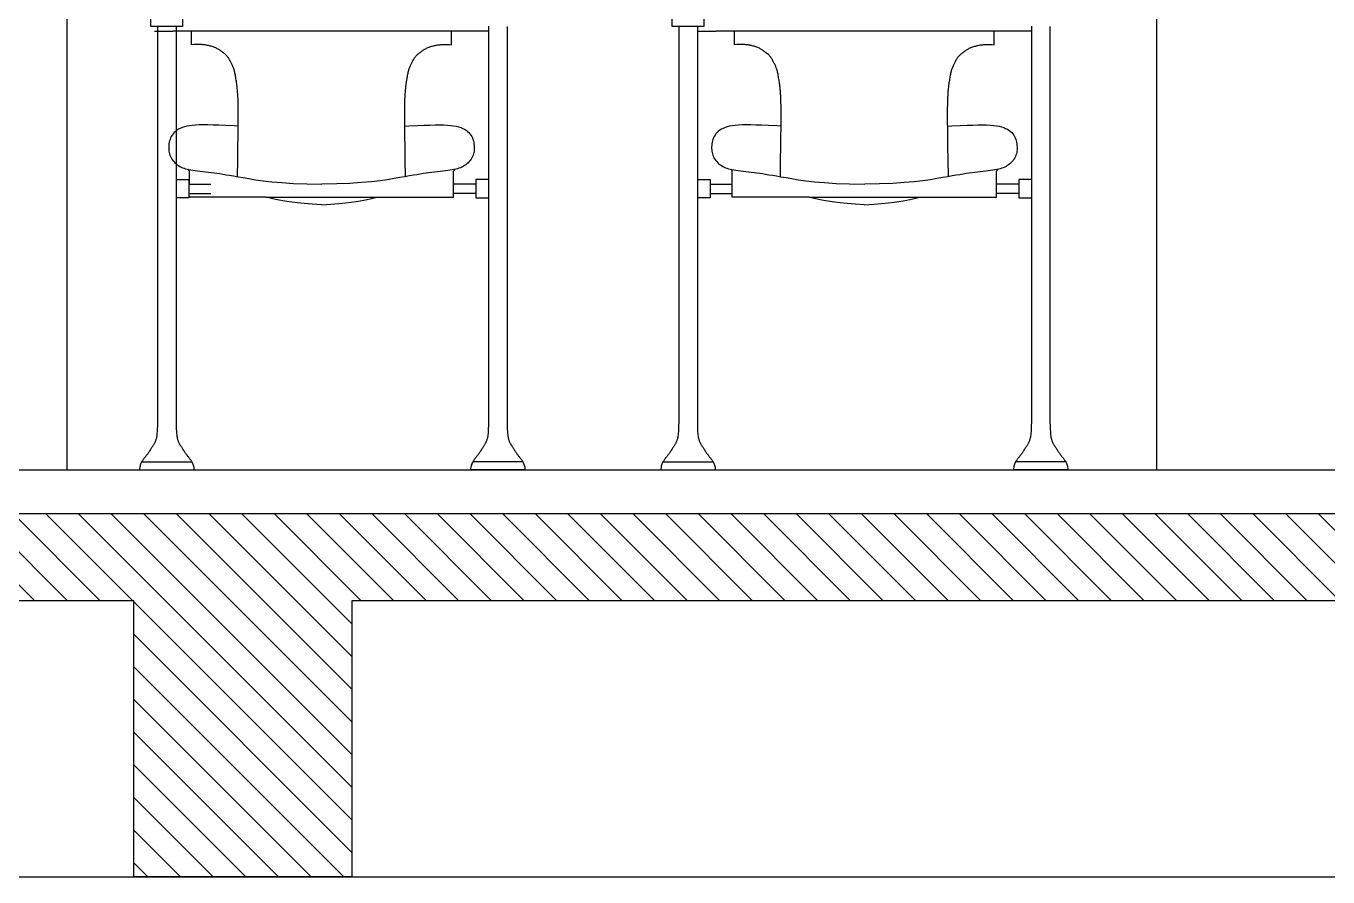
# Model space of a CAD drawing. Header units: millimetres. Extents: x 2056 to 4470, y 1400 to 3101.
# Drawn here: x 2188.383 to 2190.174, y 1445.759 to 1446.929 of the extents above; entities that cross this region are included whole.
import ezdxf

# ---------------------------------------------------------------- set-up
doc = ezdxf.new("R2010")
doc.units = ezdxf.units.MM
for name, color, linetype in [('A-PLAN-1', 5, 'Continuous'), ('A-PLAN-2', 4, 'Continuous'), ('A-PLAN-3', 3, 'Continuous'), ('A-PLAN-5', 1, 'Continuous'), ('A-PLAN-6', 9, 'Continuous')]:
    doc.layers.add(name, color=color, linetype=linetype)

# ---------------------------------------------------------------- blocks, each defined once
blk = doc.blocks.new('ESCRITORIO CONSULTORIO')
for p, q in [((0.1205, 0.6036, 3.0108), (0.1458, 0.6036, 3.0108)), ((0.5801, 0.6036, 3.0108), (0.1458, 0.6036, 3.0108)), ((0.8676, 0.6036, 3.0108), (0.8929, 0.6036, 3.0108)), ((1.3273, 0.6036, 3.0108), (0.8929, 0.6036, 3.0108)), ((0.1676, 0.3931, 3.0108), (0.1982, 0.393, 3.0108)), ((0.1676, 0.3802, 3.0108), (0.1981, 0.3801, 3.0108)), ((0.5627, 0.3931, 3.0108), (0.5321, 0.393, 3.0108)), ((0.5627, 0.3802, 3.0108), (0.5322, 0.3801, 3.0108)), ((0.885, 0.3931, 3.0108), (0.9156, 0.393, 3.0108)), ((0.885, 0.3802, 3.0108), (0.9156, 0.3801, 3.0108)), ((1.3099, 0.3931, 3.0108), (1.2793, 0.393, 3.0108)), ((1.3099, 0.3802, 3.0108), (1.2793, 0.3801, 3.0108)), ((0.0999, 0, 3.0108), (0.1748, 0, 3.0108)), ((0.1029, 0.0109, 3.0108), (0.1718, 0.0109, 3.0108)), ((0.6304, 0, 3.0108), (0.5555, 0, 3.0108)), ((0.6274, 0.0109, 3.0108), (0.5585, 0.0109, 3.0108)), ((0.8173, 0, 3.0108), (0.8923, 0, 3.0108)), ((0.8203, 0.0109, 3.0108), (0.8893, 0.0109, 3.0108)), ((1.3776, 0, 3.0108), (1.3026, 0, 3.0108)), ((1.3746, 0.0109, 3.0108), (1.3056, 0.0109, 3.0108))]:
    blk.add_line(p, q)
for points in [[(0.1644, 0.6722), (0, 0.6722), (0, 0), (1.4999, 0), (1.4999, 0.6722), (1.2846, 0.6722)], [(0.1592, 0.61), (0.1152, 0.61), (0.1152, 0.6558), (0.1592, 0.6558), (0.1592, 0.61), (0.1372, 0.61)], [(0.8766, 0.61), (0.8327, 0.61), (0.8327, 0.6558), (0.8766, 0.6558), (0.8766, 0.61), (0.8546, 0.61)], [(0.1245, 0.61), (0.1245, 0.0654)], [(0.1502, 0.61), (0.1502, 0.0654)], [(0.5801, 0.6103), (0.5801, 0.0654)], [(0.6058, 0.61), (0.6058, 0.0654)], [(0.842, 0.61), (0.842, 0.0654)], [(0.8676, 0.61), (0.8676, 0.0654)], [(1.3273, 0.6103), (1.3273, 0.0654)], [(1.3529, 0.61), (1.3529, 0.0654)], [(0.1715, 0.5848), (0.1715, 0.6036)], [(0.5291, 0.5848), (0.5291, 0.6036)], [(0.9186, 0.5848), (0.9186, 0.6036)], [(1.2763, 0.5848), (1.2763, 0.6036)], [(0.2346, 0.4032), (0.235, 0.4265), (0.2353, 0.4449), (0.2355, 0.4591), (0.2356, 0.4699), (0.2357, 0.4779), (0.2358, 0.4837), (0.2358, 0.4881), (0.2358, 0.4917), (0.2358, 0.4951), (0.2357, 0.4984), (0.2356, 0.5015), (0.2356, 0.5046), (0.2355, 0.5074), (0.2354, 0.5102), (0.2353, 0.5127), (0.2351, 0.5151), (0.235, 0.5172), (0.2349, 0.5192), (0.2347, 0.5211), (0.2346, 0.5229), (0.2344, 0.5245), (0.2342, 0.5262), (0.2341, 0.5278), (0.2339, 0.5294), (0.2336, 0.5311), (0.2334, 0.5328), (0.2331, 0.5345), (0.2329, 0.5362), (0.2326, 0.5379), (0.2323, 0.5396), (0.232, 0.5412), (0.2318, 0.5428), (0.2315, 0.5443), (0.2312, 0.5457), (0.2309, 0.547), (0.2305, 0.5483), (0.2302, 0.5496), (0.2299, 0.5507), (0.2295, 0.5519), (0.2291, 0.553), (0.2287, 0.554), (0.2283, 0.555), (0.2278, 0.556), (0.2274, 0.557), (0.2269, 0.558), (0.2264, 0.5589), (0.2259, 0.5599), (0.2254, 0.5608), (0.2249, 0.5618), (0.2244, 0.5628), (0.2238, 0.5638), (0.2233, 0.5648), (0.2227, 0.5658), (0.2221, 0.5668), (0.2214, 0.5677), (0.2207, 0.5686), (0.2199, 0.5695), (0.219, 0.5704), (0.2181, 0.5712), (0.2172, 0.572), (0.2163, 0.5728), (0.2153, 0.5735), (0.2144, 0.5742), (0.2135, 0.5749), (0.2125, 0.5756), (0.2116, 0.5763), (0.2107, 0.5769), (0.2098, 0.5775), (0.2089, 0.5781), (0.2079, 0.5787), (0.2069, 0.5792), (0.2059, 0.5798), (0.2047, 0.5803), (0.2035, 0.5808), (0.2023, 0.5813), (0.201, 0.5817), (0.1998, 0.5822), (0.1985, 0.5826), (0.1972, 0.5829), (0.196, 0.5833), (0.1948, 0.5836), (0.1937, 0.5839), (0.1926, 0.5841), (0.1915, 0.5843), (0.1904, 0.5845), (0.1893, 0.5846), (0.1882, 0.5847), (0.1871, 0.5848), (0.1859, 0.5849), (0.1847, 0.585), (0.1832, 0.585), (0.1816, 0.585), (0.1797, 0.585), (0.1774, 0.585), (0.1747, 0.5849), (0.1715, 0.5848)], [(0.466, 0.4032), (0.4656, 0.4265), (0.4653, 0.4449), (0.4651, 0.4591), (0.465, 0.4699), (0.4649, 0.4779), (0.4648, 0.4837), (0.4648, 0.4881), (0.4648, 0.4917), (0.4648, 0.4951), (0.4649, 0.4984), (0.4649, 0.5015), (0.465, 0.5046), (0.4651, 0.5074), (0.4652, 0.5102), (0.4653, 0.5127), (0.4654, 0.5151), (0.4656, 0.5172), (0.4657, 0.5192), (0.4658, 0.5211), (0.466, 0.5229), (0.4662, 0.5245), (0.4663, 0.5262), (0.4665, 0.5278), (0.4667, 0.5294), (0.467, 0.5311), (0.4672, 0.5328), (0.4674, 0.5345), (0.4677, 0.5362), (0.468, 0.5379), (0.4683, 0.5396), (0.4685, 0.5412), (0.4688, 0.5428), (0.4691, 0.5443), (0.4694, 0.5457), (0.4697, 0.547), (0.4701, 0.5483), (0.4704, 0.5496), (0.4707, 0.5507), (0.4711, 0.5519), (0.4715, 0.553), (0.4719, 0.554), (0.4723, 0.555), (0.4728, 0.556), (0.4732, 0.557), (0.4737, 0.558), (0.4742, 0.5589), (0.4747, 0.5599), (0.4752, 0.5608), (0.4757, 0.5618), (0.4762, 0.5628), (0.4767, 0.5638), (0.4773, 0.5648), (0.4779, 0.5658), (0.4785, 0.5668), (0.4792, 0.5677), (0.4799, 0.5686), (0.4807, 0.5695), (0.4816, 0.5704), (0.4825, 0.5712), (0.4834, 0.572), (0.4843, 0.5728), (0.4853, 0.5735), (0.4862, 0.5742), (0.4871, 0.5749), (0.488, 0.5756), (0.4889, 0.5763), (0.4898, 0.5769), (0.4908, 0.5775), (0.4917, 0.5781), (0.4926, 0.5787), (0.4937, 0.5792), (0.4947, 0.5798), (0.4959, 0.5803), (0.4971, 0.5808), (0.4983, 0.5813), (0.4996, 0.5817), (0.5008, 0.5822), (0.5021, 0.5826), (0.5033, 0.5829), (0.5046, 0.5833), (0.5057, 0.5836), (0.5069, 0.5839), (0.508, 0.5841), (0.5091, 0.5843), (0.5102, 0.5845), (0.5113, 0.5846), (0.5124, 0.5847), (0.5135, 0.5848), (0.5147, 0.5849), (0.5159, 0.585), (0.5174, 0.585), (0.519, 0.585), (0.5209, 0.585), (0.5232, 0.585), (0.5259, 0.5849), (0.5291, 0.5848)], [(0.9818, 0.4032), (0.9821, 0.4265), (0.9824, 0.4449), (0.9826, 0.4591), (0.9828, 0.4699), (0.9829, 0.4779), (0.9829, 0.4837), (0.9829, 0.4881), (0.9829, 0.4917), (0.9829, 0.4951), (0.9829, 0.4984), (0.9828, 0.5015), (0.9827, 0.5046), (0.9826, 0.5074), (0.9825, 0.5102), (0.9824, 0.5127), (0.9823, 0.5151), (0.9822, 0.5172), (0.982, 0.5192), (0.9819, 0.5211), (0.9817, 0.5229), (0.9816, 0.5245), (0.9814, 0.5262), (0.9812, 0.5278), (0.981, 0.5294), (0.9808, 0.5311), (0.9805, 0.5328), (0.9803, 0.5345), (0.98, 0.5362), (0.9798, 0.5379), (0.9795, 0.5396), (0.9792, 0.5412), (0.9789, 0.5428), (0.9786, 0.5443), (0.9783, 0.5457), (0.978, 0.547), (0.9777, 0.5483), (0.9773, 0.5496), (0.977, 0.5507), (0.9766, 0.5519), (0.9762, 0.553), (0.9758, 0.554), (0.9754, 0.555), (0.975, 0.556), (0.9745, 0.557), (0.974, 0.558), (0.9735, 0.5589), (0.973, 0.5599), (0.9725, 0.5608), (0.972, 0.5618), (0.9715, 0.5628), (0.971, 0.5638), (0.9704, 0.5648), (0.9698, 0.5658), (0.9692, 0.5668), (0.9685, 0.5677), (0.9678, 0.5686), (0.967, 0.5695), (0.9662, 0.5704), (0.9653, 0.5712), (0.9643, 0.572), (0.9634, 0.5728), (0.9625, 0.5735), (0.9615, 0.5742), (0.9606, 0.5749), (0.9597, 0.5756), (0.9588, 0.5763), (0.9579, 0.5769), (0.957, 0.5775), (0.956, 0.5781), (0.9551, 0.5787), (0.9541, 0.5792), (0.953, 0.5798), (0.9519, 0.5803), (0.9507, 0.5808), (0.9494, 0.5813), (0.9482, 0.5817), (0.9469, 0.5822), (0.9456, 0.5826), (0.9444, 0.5829), (0.9432, 0.5833), (0.942, 0.5836), (0.9408, 0.5839), (0.9397, 0.5841), (0.9386, 0.5843), (0.9375, 0.5845), (0.9364, 0.5846), (0.9353, 0.5847), (0.9342, 0.5848), (0.933, 0.5849), (0.9318, 0.585), (0.9304, 0.585), (0.9287, 0.585), (0.9268, 0.585), (0.9245, 0.585), (0.9218, 0.5849), (0.9186, 0.5848)], [(1.2131, 0.4032), (1.2128, 0.4265), (1.2125, 0.4449), (1.2123, 0.4591), (1.2121, 0.4699), (1.212, 0.4779), (1.212, 0.4837), (1.2119, 0.4881), (1.2119, 0.4917), (1.212, 0.4951), (1.212, 0.4984), (1.2121, 0.5015), (1.2122, 0.5046), (1.2123, 0.5074), (1.2124, 0.5102), (1.2125, 0.5127), (1.2126, 0.5151), (1.2127, 0.5172), (1.2128, 0.5192), (1.213, 0.5211), (1.2131, 0.5229), (1.2133, 0.5245), (1.2135, 0.5262), (1.2137, 0.5278), (1.2139, 0.5294), (1.2141, 0.5311), (1.2143, 0.5328), (1.2146, 0.5345), (1.2149, 0.5362), (1.2151, 0.5379), (1.2154, 0.5396), (1.2157, 0.5412), (1.216, 0.5428), (1.2163, 0.5443), (1.2166, 0.5457), (1.2169, 0.547), (1.2172, 0.5483), (1.2175, 0.5496), (1.2179, 0.5507), (1.2182, 0.5519), (1.2186, 0.553), (1.219, 0.554), (1.2195, 0.555), (1.2199, 0.556), (1.2204, 0.557), (1.2209, 0.558), (1.2213, 0.5589), (1.2218, 0.5599), (1.2223, 0.5608), (1.2228, 0.5618), (1.2234, 0.5628), (1.2239, 0.5638), (1.2244, 0.5648), (1.225, 0.5658), (1.2257, 0.5668), (1.2263, 0.5677), (1.2271, 0.5686), (1.2279, 0.5695), (1.2287, 0.5704), (1.2296, 0.5712), (1.2305, 0.572), (1.2315, 0.5728), (1.2324, 0.5735), (1.2334, 0.5742), (1.2343, 0.5749), (1.2352, 0.5756), (1.2361, 0.5763), (1.237, 0.5769), (1.2379, 0.5775), (1.2388, 0.5781), (1.2398, 0.5787), (1.2408, 0.5792), (1.2419, 0.5798), (1.243, 0.5803), (1.2442, 0.5808), (1.2454, 0.5813), (1.2467, 0.5817), (1.248, 0.5822), (1.2492, 0.5826), (1.2505, 0.5829), (1.2517, 0.5833), (1.2529, 0.5836), (1.254, 0.5839), (1.2552, 0.5841), (1.2563, 0.5843), (1.2574, 0.5845), (1.2584, 0.5846), (1.2596, 0.5847), (1.2607, 0.5848), (1.2618, 0.5849), (1.2631, 0.585), (1.2645, 0.585), (1.2661, 0.585), (1.2681, 0.585), (1.2704, 0.585), (1.2731, 0.5849), (1.2763, 0.5848)], [(0.2357, 0.4728), (0.23, 0.473), (0.2183, 0.4736), (0.2089, 0.474), (0.201, 0.4742), (0.194, 0.4744), (0.1877, 0.4745), (0.1821, 0.4744), (0.177, 0.4741), (0.1725, 0.4738), (0.1685, 0.4733), (0.1648, 0.4726), (0.1616, 0.4718), (0.1586, 0.4708), (0.1559, 0.4697), (0.1534, 0.4685), (0.1512, 0.4671), (0.1493, 0.4656), (0.1476, 0.464), (0.146, 0.4623), (0.1447, 0.4605), (0.1436, 0.4586), (0.1427, 0.4566), (0.1419, 0.4546), (0.1413, 0.4525), (0.1408, 0.4505), (0.1404, 0.4484), (0.1402, 0.4463), (0.1401, 0.4442), (0.1401, 0.4422), (0.1402, 0.4402), (0.1403, 0.4383), (0.1407, 0.4363), (0.1411, 0.4345), (0.1417, 0.4326), (0.1425, 0.4308), (0.1434, 0.4291), (0.1445, 0.4273), (0.1457, 0.4257), (0.147, 0.424), (0.1485, 0.4225), (0.1501, 0.421), (0.1518, 0.4197), (0.1535, 0.4184), (0.1553, 0.4173), (0.1572, 0.4164), (0.1591, 0.4155), (0.1611, 0.4148), (0.1632, 0.4142), (0.1654, 0.4136), (0.1679, 0.4131), (0.1705, 0.4127), (0.1734, 0.4122), (0.1765, 0.4118), (0.1798, 0.4114), (0.1833, 0.4109), (0.187, 0.4105), (0.1908, 0.4101), (0.1946, 0.4096), (0.1985, 0.4091), (0.2024, 0.4086), (0.2062, 0.408), (0.2102, 0.4074), (0.2144, 0.4067), (0.2189, 0.406), (0.2238, 0.4051), (0.2293, 0.4042), (0.2355, 0.4031), (0.2424, 0.4019), (0.2503, 0.4005), (0.2594, 0.3991), (0.2698, 0.3976), (0.2818, 0.3963), (0.2957, 0.395), (0.3116, 0.394), (0.3299, 0.3933), (0.3507, 0.393)], [(0.4649, 0.4728), (0.4706, 0.473), (0.4823, 0.4736), (0.4917, 0.474), (0.4996, 0.4742), (0.5066, 0.4744), (0.5129, 0.4745), (0.5185, 0.4744), (0.5236, 0.4741), (0.5281, 0.4738), (0.5321, 0.4733), (0.5358, 0.4726), (0.539, 0.4718), (0.542, 0.4708), (0.5447, 0.4697), (0.5472, 0.4685), (0.5494, 0.4671), (0.5513, 0.4656), (0.553, 0.464), (0.5545, 0.4623), (0.5558, 0.4605), (0.557, 0.4586), (0.5579, 0.4566), (0.5587, 0.4546), (0.5593, 0.4525), (0.5598, 0.4505), (0.5601, 0.4484), (0.5604, 0.4463), (0.5605, 0.4442), (0.5605, 0.4422), (0.5604, 0.4402), (0.5602, 0.4383), (0.5599, 0.4363), (0.5595, 0.4345), (0.5589, 0.4326), (0.5581, 0.4308), (0.5572, 0.4291), (0.5561, 0.4273), (0.5549, 0.4257), (0.5535, 0.424), (0.5521, 0.4225), (0.5505, 0.421), (0.5488, 0.4197), (0.5471, 0.4184), (0.5453, 0.4173), (0.5434, 0.4164), (0.5415, 0.4155), (0.5395, 0.4148), (0.5374, 0.4142), (0.5351, 0.4136), (0.5327, 0.4131), (0.5301, 0.4127), (0.5272, 0.4122), (0.5241, 0.4118), (0.5208, 0.4114), (0.5173, 0.4109), (0.5136, 0.4105), (0.5098, 0.4101), (0.506, 0.4096), (0.5021, 0.4091), (0.4982, 0.4086), (0.4943, 0.408), (0.4904, 0.4074), (0.4862, 0.4067), (0.4817, 0.406), (0.4768, 0.4051), (0.4713, 0.4042), (0.4651, 0.4031), (0.4582, 0.4019), (0.4503, 0.4005), (0.4412, 0.3991), (0.4309, 0.3976), (0.4189, 0.3963), (0.4051, 0.395), (0.3893, 0.394), (0.3712, 0.3933), (0.3507, 0.393)], [(0.9828, 0.4728), (0.9772, 0.473), (0.9654, 0.4736), (0.956, 0.474), (0.9481, 0.4742), (0.9411, 0.4744), (0.9348, 0.4745), (0.9292, 0.4744), (0.9242, 0.4741), (0.9197, 0.4738), (0.9156, 0.4733), (0.912, 0.4726), (0.9087, 0.4718), (0.9057, 0.4708), (0.903, 0.4697), (0.9006, 0.4685), (0.8984, 0.4671), (0.8964, 0.4656), (0.8947, 0.464), (0.8932, 0.4623), (0.8919, 0.4605), (0.8908, 0.4586), (0.8898, 0.4566), (0.889, 0.4546), (0.8884, 0.4525), (0.8879, 0.4505), (0.8876, 0.4484), (0.8874, 0.4463), (0.8872, 0.4442), (0.8872, 0.4422), (0.8873, 0.4402), (0.8875, 0.4383), (0.8878, 0.4363), (0.8883, 0.4345), (0.8889, 0.4326), (0.8896, 0.4308), (0.8905, 0.4291), (0.8916, 0.4273), (0.8928, 0.4257), (0.8942, 0.424), (0.8957, 0.4225), (0.8973, 0.421), (0.8989, 0.4197), (0.9007, 0.4184), (0.9025, 0.4173), (0.9043, 0.4164), (0.9062, 0.4155), (0.9082, 0.4148), (0.9103, 0.4142), (0.9126, 0.4136), (0.915, 0.4131), (0.9177, 0.4127), (0.9205, 0.4122), (0.9236, 0.4118), (0.927, 0.4114), (0.9305, 0.4109), (0.9341, 0.4105), (0.9379, 0.4101), (0.9417, 0.4096), (0.9456, 0.4091), (0.9495, 0.4086), (0.9534, 0.408), (0.9574, 0.4074), (0.9615, 0.4067), (0.966, 0.406), (0.9709, 0.4051), (0.9764, 0.4042), (0.9826, 0.4031), (0.9896, 0.4019), (0.9975, 0.4005), (1.0065, 0.3991), (1.0169, 0.3976), (1.0289, 0.3963), (1.0428, 0.395), (1.0588, 0.394), (1.077, 0.3933), (1.0979, 0.393)], [(1.2121, 0.4728), (1.2177, 0.473), (1.2294, 0.4736), (1.2389, 0.474), (1.2468, 0.4742), (1.2538, 0.4744), (1.26, 0.4745), (1.2657, 0.4744), (1.2707, 0.4741), (1.2752, 0.4738), (1.2793, 0.4733), (1.2829, 0.4726), (1.2862, 0.4718), (1.2892, 0.4708), (1.2919, 0.4697), (1.2943, 0.4685), (1.2965, 0.4671), (1.2985, 0.4656), (1.3002, 0.464), (1.3017, 0.4623), (1.303, 0.4605), (1.3041, 0.4586), (1.3051, 0.4566), (1.3058, 0.4546), (1.3065, 0.4525), (1.3069, 0.4505), (1.3073, 0.4484), (1.3075, 0.4463), (1.3076, 0.4442), (1.3077, 0.4422), (1.3076, 0.4402), (1.3074, 0.4383), (1.3071, 0.4363), (1.3066, 0.4345), (1.306, 0.4326), (1.3053, 0.4308), (1.3044, 0.4291), (1.3033, 0.4273), (1.3021, 0.4257), (1.3007, 0.424), (1.2992, 0.4225), (1.2976, 0.421), (1.2959, 0.4197), (1.2942, 0.4184), (1.2924, 0.4173), (1.2906, 0.4164), (1.2887, 0.4155), (1.2867, 0.4148), (1.2845, 0.4142), (1.2823, 0.4136), (1.2799, 0.4131), (1.2772, 0.4127), (1.2744, 0.4122), (1.2712, 0.4118), (1.2679, 0.4114), (1.2644, 0.4109), (1.2608, 0.4105), (1.257, 0.4101), (1.2531, 0.4096), (1.2493, 0.4091), (1.2454, 0.4086), (1.2415, 0.408), (1.2375, 0.4074), (1.2334, 0.4067), (1.2289, 0.406), (1.2239, 0.4051), (1.2184, 0.4042), (1.2123, 0.4031), (1.2053, 0.4019), (1.1974, 0.4005), (1.1884, 0.3991), (1.178, 0.3976), (1.166, 0.3963), (1.1523, 0.395), (1.1364, 0.394), (1.1184, 0.3933), (1.0979, 0.393)], [(0.1686, 0.4108), (0.1682, 0.4113), (0.1678, 0.4119), (0.1674, 0.4125), (0.1672, 0.4129), (0.167, 0.4133)], [(0.532, 0.4108), (0.5324, 0.4113), (0.5328, 0.4119), (0.5331, 0.4125), (0.5334, 0.4129), (0.5336, 0.4133)], [(0.9157, 0.4108), (0.9153, 0.4113), (0.9149, 0.4119), (0.9146, 0.4125), (0.9143, 0.4129), (0.9141, 0.4133)], [(1.2792, 0.4108), (1.2796, 0.4113), (1.28, 0.4119), (1.2803, 0.4125), (1.2806, 0.4129), (1.2808, 0.4133)], [(0.1502, 0.3992), (0.1676, 0.3992), (0.1676, 0.3743), (0.1502, 0.3743)], [(0.2742, 0.3749), (0.1684, 0.3749), (0.1686, 0.4108)], [(0.2742, 0.3749), (0.5322, 0.3749), (0.532, 0.4108)], [(0.5801, 0.3992), (0.5627, 0.3992), (0.5627, 0.3743), (0.5801, 0.3743)], [(0.8676, 0.3992), (0.885, 0.3992), (0.885, 0.3743), (0.8676, 0.3743)], [(1.0214, 0.3749), (0.9155, 0.3749), (0.9157, 0.4108)], [(1.0214, 0.3749), (1.2793, 0.3749), (1.2792, 0.4108)], [(1.3273, 0.3992), (1.3099, 0.3992), (1.3099, 0.3743), (1.3273, 0.3743)], [(0.3503, 0.3645), (0.3375, 0.3654), (0.3265, 0.3662), (0.3172, 0.3671), (0.3093, 0.368), (0.3026, 0.3689), (0.2969, 0.3699), (0.292, 0.3708), (0.2875, 0.3717), (0.2834, 0.3726), (0.2795, 0.3736), (0.2759, 0.3745), (0.2742, 0.3749)], [(0.3503, 0.3645), (0.3631, 0.3654), (0.3741, 0.3662), (0.3834, 0.3671), (0.3913, 0.368), (0.3979, 0.3689), (0.4036, 0.3699), (0.4086, 0.3708), (0.413, 0.3717), (0.4172, 0.3726), (0.421, 0.3736), (0.4247, 0.3745), (0.4264, 0.3749)], [(1.0974, 0.3645), (1.0846, 0.3654), (1.0736, 0.3662), (1.0643, 0.3671), (1.0565, 0.368), (1.0498, 0.3689), (1.0441, 0.3699), (1.0391, 0.3708), (1.0347, 0.3717), (1.0306, 0.3726), (1.0267, 0.3736), (1.023, 0.3745), (1.0214, 0.3749)], [(1.0974, 0.3645), (1.1103, 0.3654), (1.1212, 0.3662), (1.1305, 0.3671), (1.1384, 0.368), (1.1451, 0.3689), (1.1508, 0.3699), (1.1557, 0.3708), (1.1602, 0.3717), (1.1643, 0.3726), (1.1682, 0.3736), (1.1718, 0.3745), (1.1735, 0.3749)], [(0.1245, 0.0654), (0.1244, 0.0603), (0.1243, 0.0562), (0.1241, 0.0528), (0.1239, 0.0501), (0.1237, 0.048), (0.1235, 0.0463), (0.1232, 0.0449), (0.123, 0.0437), (0.1227, 0.0426), (0.1224, 0.0416), (0.1221, 0.0406), (0.1218, 0.0397), (0.1215, 0.0388), (0.1212, 0.038), (0.1208, 0.0372), (0.1204, 0.0365), (0.12, 0.0358), (0.1196, 0.0351), (0.1192, 0.0344), (0.1187, 0.0337), (0.1182, 0.033), (0.1177, 0.0323), (0.1172, 0.0315), (0.1167, 0.0307), (0.1161, 0.0298), (0.1155, 0.0288), (0.1149, 0.0278), (0.1142, 0.0268), (0.1136, 0.0258), (0.113, 0.0248), (0.1123, 0.0238), (0.1117, 0.0229), (0.1111, 0.022), (0.1105, 0.0212), (0.1099, 0.0204), (0.1093, 0.0197), (0.1087, 0.019), (0.1082, 0.0183), (0.1076, 0.0176), (0.107, 0.017), (0.1065, 0.0163), (0.106, 0.0156), (0.1054, 0.0148), (0.1049, 0.0141), (0.1044, 0.0133), (0.1039, 0.0125), (0.1033, 0.0117), (0.1028, 0.0108), (0.1023, 0.0099), (0.1018, 0.0089), (0.1014, 0.0078), (0.1009, 0.0066), (0.1006, 0.0052), (0.1003, 0.0037), (0.1, 0.002), (0.0999, 0)], [(0.1502, 0.0654), (0.1503, 0.0603), (0.1504, 0.0562), (0.1506, 0.0528), (0.1508, 0.0501), (0.151, 0.048), (0.1513, 0.0463), (0.1515, 0.0449), (0.1518, 0.0437), (0.152, 0.0426), (0.1523, 0.0416), (0.1526, 0.0406), (0.1529, 0.0397), (0.1532, 0.0388), (0.1536, 0.038), (0.1539, 0.0372), (0.1543, 0.0365), (0.1547, 0.0358), (0.1551, 0.0351), (0.1555, 0.0344), (0.156, 0.0337), (0.1565, 0.033), (0.157, 0.0323), (0.1575, 0.0315), (0.1581, 0.0307), (0.1586, 0.0298), (0.1592, 0.0288), (0.1598, 0.0278), (0.1605, 0.0268), (0.1611, 0.0258), (0.1617, 0.0248), (0.1624, 0.0238), (0.163, 0.0229), (0.1636, 0.022), (0.1642, 0.0212), (0.1648, 0.0204), (0.1654, 0.0197), (0.166, 0.019), (0.1666, 0.0183), (0.1671, 0.0176), (0.1677, 0.017), (0.1682, 0.0163), (0.1688, 0.0156), (0.1693, 0.0148), (0.1698, 0.0141), (0.1703, 0.0133), (0.1709, 0.0125), (0.1714, 0.0117), (0.1719, 0.0108), (0.1724, 0.0099), (0.1729, 0.0089), (0.1733, 0.0078), (0.1738, 0.0066), (0.1741, 0.0052), (0.1745, 0.0037), (0.1747, 0.002), (0.1748, 0)], [(0.5801, 0.0654), (0.58, 0.0603), (0.5799, 0.0562), (0.5797, 0.0528), (0.5795, 0.0501), (0.5793, 0.048), (0.5791, 0.0463), (0.5788, 0.0449), (0.5786, 0.0437), (0.5783, 0.0426), (0.578, 0.0416), (0.5777, 0.0406), (0.5774, 0.0397), (0.5771, 0.0388), (0.5767, 0.038), (0.5764, 0.0372), (0.576, 0.0365), (0.5756, 0.0358), (0.5752, 0.0351), (0.5748, 0.0344), (0.5743, 0.0337), (0.5738, 0.033), (0.5733, 0.0323), (0.5728, 0.0315), (0.5723, 0.0307), (0.5717, 0.0298), (0.5711, 0.0288), (0.5705, 0.0278), (0.5698, 0.0268), (0.5692, 0.0258), (0.5686, 0.0248), (0.5679, 0.0238), (0.5673, 0.0229), (0.5667, 0.022), (0.5661, 0.0212), (0.5655, 0.0204), (0.5649, 0.0197), (0.5643, 0.019), (0.5637, 0.0183), (0.5632, 0.0176), (0.5626, 0.017), (0.5621, 0.0163), (0.5616, 0.0156), (0.561, 0.0148), (0.5605, 0.0141), (0.56, 0.0133), (0.5594, 0.0125), (0.5589, 0.0117), (0.5584, 0.0108), (0.5579, 0.0099), (0.5574, 0.0089), (0.557, 0.0078), (0.5565, 0.0066), (0.5562, 0.0052), (0.5558, 0.0037), (0.5556, 0.002), (0.5555, 0)], [(0.6058, 0.0654), (0.6059, 0.0603), (0.606, 0.0562), (0.6062, 0.0528), (0.6064, 0.0501), (0.6066, 0.048), (0.6068, 0.0463), (0.6071, 0.0449), (0.6073, 0.0437), (0.6076, 0.0426), (0.6079, 0.0416), (0.6082, 0.0406), (0.6085, 0.0397), (0.6088, 0.0388), (0.6092, 0.038), (0.6095, 0.0372), (0.6099, 0.0365), (0.6103, 0.0358), (0.6107, 0.0351), (0.6111, 0.0344), (0.6116, 0.0337), (0.6121, 0.033), (0.6126, 0.0323), (0.6131, 0.0315), (0.6136, 0.0307), (0.6142, 0.0298), (0.6148, 0.0288), (0.6154, 0.0278), (0.6161, 0.0268), (0.6167, 0.0258), (0.6173, 0.0248), (0.618, 0.0238), (0.6186, 0.0229), (0.6192, 0.022), (0.6198, 0.0212), (0.6204, 0.0204), (0.621, 0.0197), (0.6216, 0.019), (0.6222, 0.0183), (0.6227, 0.0176), (0.6233, 0.017), (0.6238, 0.0163), (0.6243, 0.0156), (0.6249, 0.0148), (0.6254, 0.0141), (0.6259, 0.0133), (0.6265, 0.0125), (0.627, 0.0117), (0.6275, 0.0108), (0.628, 0.0099), (0.6285, 0.0089), (0.6289, 0.0078), (0.6294, 0.0066), (0.6297, 0.0052), (0.6301, 0.0037), (0.6303, 0.002), (0.6304, 0)], [(0.842, 0.0654), (0.8418, 0.0603), (0.8417, 0.0562), (0.8415, 0.0528), (0.8413, 0.0501), (0.8411, 0.048), (0.8409, 0.0463), (0.8406, 0.0449), (0.8404, 0.0437), (0.8401, 0.0426), (0.8398, 0.0416), (0.8395, 0.0406), (0.8392, 0.0397), (0.8389, 0.0388), (0.8386, 0.038), (0.8382, 0.0372), (0.8378, 0.0365), (0.8375, 0.0358), (0.837, 0.0351), (0.8366, 0.0344), (0.8361, 0.0337), (0.8357, 0.033), (0.8352, 0.0323), (0.8346, 0.0315), (0.8341, 0.0307), (0.8335, 0.0298), (0.8329, 0.0288), (0.8323, 0.0278), (0.8317, 0.0268), (0.831, 0.0258), (0.8304, 0.0248), (0.8298, 0.0238), (0.8291, 0.0229), (0.8285, 0.022), (0.8279, 0.0212), (0.8273, 0.0204), (0.8267, 0.0197), (0.8261, 0.019), (0.8256, 0.0183), (0.825, 0.0176), (0.8245, 0.017), (0.8239, 0.0163), (0.8234, 0.0156), (0.8228, 0.0148), (0.8223, 0.0141), (0.8218, 0.0133), (0.8213, 0.0125), (0.8208, 0.0117), (0.8203, 0.0108), (0.8197, 0.0099), (0.8193, 0.0089), (0.8188, 0.0078), (0.8184, 0.0066), (0.818, 0.0052), (0.8177, 0.0037), (0.8174, 0.002), (0.8173, 0)], [(0.8676, 0.0654), (0.8677, 0.0603), (0.8679, 0.0562), (0.868, 0.0528), (0.8682, 0.0501), (0.8684, 0.048), (0.8687, 0.0463), (0.8689, 0.0449), (0.8692, 0.0437), (0.8694, 0.0426), (0.8697, 0.0416), (0.87, 0.0406), (0.8703, 0.0397), (0.8706, 0.0388), (0.871, 0.038), (0.8713, 0.0372), (0.8717, 0.0365), (0.8721, 0.0358), (0.8725, 0.0351), (0.873, 0.0344), (0.8734, 0.0337), (0.8739, 0.033), (0.8744, 0.0323), (0.8749, 0.0315), (0.8755, 0.0307), (0.8761, 0.0298), (0.8767, 0.0288), (0.8773, 0.0278), (0.8779, 0.0268), (0.8785, 0.0258), (0.8792, 0.0248), (0.8798, 0.0238), (0.8804, 0.0229), (0.8811, 0.022), (0.8817, 0.0212), (0.8823, 0.0204), (0.8828, 0.0197), (0.8834, 0.019), (0.884, 0.0183), (0.8845, 0.0176), (0.8851, 0.017), (0.8856, 0.0163), (0.8862, 0.0156), (0.8867, 0.0148), (0.8872, 0.0141), (0.8878, 0.0133), (0.8883, 0.0125), (0.8888, 0.0117), (0.8893, 0.0108), (0.8898, 0.0099), (0.8903, 0.0089), (0.8908, 0.0078), (0.8912, 0.0066), (0.8916, 0.0052), (0.8919, 0.0037), (0.8921, 0.002), (0.8923, 0)], [(1.3273, 0.0654), (1.3271, 0.0603), (1.327, 0.0562), (1.3268, 0.0528), (1.3266, 0.0501), (1.3264, 0.048), (1.3262, 0.0463), (1.326, 0.0449), (1.3257, 0.0437), (1.3254, 0.0426), (1.3251, 0.0416), (1.3249, 0.0406), (1.3246, 0.0397), (1.3242, 0.0388), (1.3239, 0.038), (1.3235, 0.0372), (1.3232, 0.0365), (1.3228, 0.0358), (1.3224, 0.0351), (1.3219, 0.0344), (1.3215, 0.0337), (1.321, 0.033), (1.3205, 0.0323), (1.32, 0.0315), (1.3194, 0.0307), (1.3188, 0.0298), (1.3182, 0.0288), (1.3176, 0.0278), (1.317, 0.0268), (1.3163, 0.0258), (1.3157, 0.0248), (1.3151, 0.0238), (1.3144, 0.0229), (1.3138, 0.022), (1.3132, 0.0212), (1.3126, 0.0204), (1.312, 0.0197), (1.3115, 0.019), (1.3109, 0.0183), (1.3103, 0.0176), (1.3098, 0.017), (1.3092, 0.0163), (1.3087, 0.0156), (1.3082, 0.0148), (1.3076, 0.0141), (1.3071, 0.0133), (1.3066, 0.0125), (1.3061, 0.0117), (1.3056, 0.0108), (1.3051, 0.0099), (1.3046, 0.0089), (1.3041, 0.0078), (1.3037, 0.0066), (1.3033, 0.0052), (1.303, 0.0037), (1.3028, 0.002), (1.3026, 0)], [(1.3529, 0.0654), (1.353, 0.0603), (1.3532, 0.0562), (1.3534, 0.0528), (1.3535, 0.0501), (1.3538, 0.048), (1.354, 0.0463), (1.3542, 0.0449), (1.3545, 0.0437), (1.3548, 0.0426), (1.355, 0.0416), (1.3553, 0.0406), (1.3556, 0.0397), (1.356, 0.0388), (1.3563, 0.038), (1.3567, 0.0372), (1.357, 0.0365), (1.3574, 0.0358), (1.3578, 0.0351), (1.3583, 0.0344), (1.3587, 0.0337), (1.3592, 0.033), (1.3597, 0.0323), (1.3602, 0.0315), (1.3608, 0.0307), (1.3614, 0.0298), (1.362, 0.0288), (1.3626, 0.0278), (1.3632, 0.0268), (1.3638, 0.0258), (1.3645, 0.0248), (1.3651, 0.0238), (1.3658, 0.0229), (1.3664, 0.022), (1.367, 0.0212), (1.3676, 0.0204), (1.3682, 0.0197), (1.3687, 0.019), (1.3693, 0.0183), (1.3699, 0.0176), (1.3704, 0.017), (1.371, 0.0163), (1.3715, 0.0156), (1.372, 0.0148), (1.3726, 0.0141), (1.3731, 0.0133), (1.3736, 0.0125), (1.3741, 0.0117), (1.3746, 0.0108), (1.3751, 0.0099), (1.3756, 0.0089), (1.3761, 0.0078), (1.3765, 0.0066), (1.3769, 0.0052), (1.3772, 0.0037), (1.3774, 0.002), (1.3776, 0)]]:
    blk.add_lwpolyline(points)
blk = doc.blocks.new('CORTE B-B')
at = {"layer": 'A-PLAN-5'}
h = blk.add_hatch(dxfattribs=at)
h.set_pattern_fill('ANSI31', color=256, scale=0.01, angle=90, style=0)
h.set_pattern_definition([(225, (-989008.851176, -1733150.051984), (0.02245064030267, -0.02245064030267), [])])
h.paths.add_polyline_path([(-8.5786, -31.388), (-9.0286, -31.388), (-9.0286, -2), (-8.5286, -2), (-8.5286, -2.4028), (-8.9086, -2.4028), (-8.9086, -4.941), (-8.5286, -4.941), (-8.5286, -5.241), (-8.9086, -5.241), (-8.9086, -7.0088), (-8.5286, -7.0088), (-8.5286, -7.4088), (-8.9086, -7.4088), (-8.9086, -8.6811), (-8.5286, -8.6811), (-8.5286, -8.9811), (-8.9086, -8.9811), (-8.9086, -11.4466), (-8.5286, -11.4466), (-8.5286, -11.7466), (-8.9086, -11.7466), (-8.9086, -14.311), (-8.5286, -14.311), (-8.5286, -14.711), (-8.9086, -14.711), (-8.9086, -16.8838), (-8.5286, -16.8838), (-8.5286, -17.1838), (-8.9086, -17.1838), (-8.9086, -19.3566), (-8.5286, -19.3566), (-8.5286, -19.7566), (-8.9086, -19.7566), (-8.9086, -22.0985), (-8.5286, -22.0985), (-8.5286, -22.3985), (-8.9086, -22.3985), (-8.9086, -24.5003), (-8.5286, -24.5003), (-8.5286, -24.9003), (-8.9086, -24.9003), (-8.9086, -28.0106), (-8.5286, -28.0106), (-8.5286, -28.3106), (-8.9086, -28.3106), (-8.9086, -29.8349), (-8.5286, -29.8349), (-8.5286, -30.2349), (-8.5286, -31.388)])
h.paths.add_polyline_path([(-8.9086, -30.2349), (-8.6286, -30.2349), (-8.6286, -31.1902), (-8.9086, -31.1902)], flags=16)
at = {"layer": 'A-PLAN-1'}
blk.add_lwpolyline([(-9.0286, -31.388), (-9.0286, -2), (-8.5286, -2), (-8.5286, -2.4028), (-8.9086, -2.4028), (-8.9086, -4.941), (-8.5286, -4.941), (-8.5286, -5.241), (-8.9086, -5.241), (-8.9086, -7.0088), (-8.5286, -7.0088), (-8.5286, -7.4088), (-8.9086, -7.4088), (-8.9086, -8.6811)], dxfattribs=at)
at = {"layer": 'A-PLAN-2', "elevation": -0.2289}
blk.add_lwpolyline([(-9.0886, -6.1103), (-9.0886, -2.161)], dxfattribs=at)
at = {"layer": 'A-PLAN-6'}
blk.add_lwpolyline([(-8.5286, -29.8349), (-8.5286, -2.159)], dxfattribs=at)
at = {"layer": 'A-PLAN-3', "color": 4, "rotation": 90}
blk.add_blockref('ESCRITORIO CONSULTORIO', (-9.0886, -5.3329), dxfattribs=at)

msp = doc.modelspace()

# ---------------------------------------------------------------- block references
at = {"rotation": 270}
msp.add_blockref('CORTE B-B', (2193.7718, 1437.2303), dxfattribs=at)

doc.saveas('drawing.dxf')
